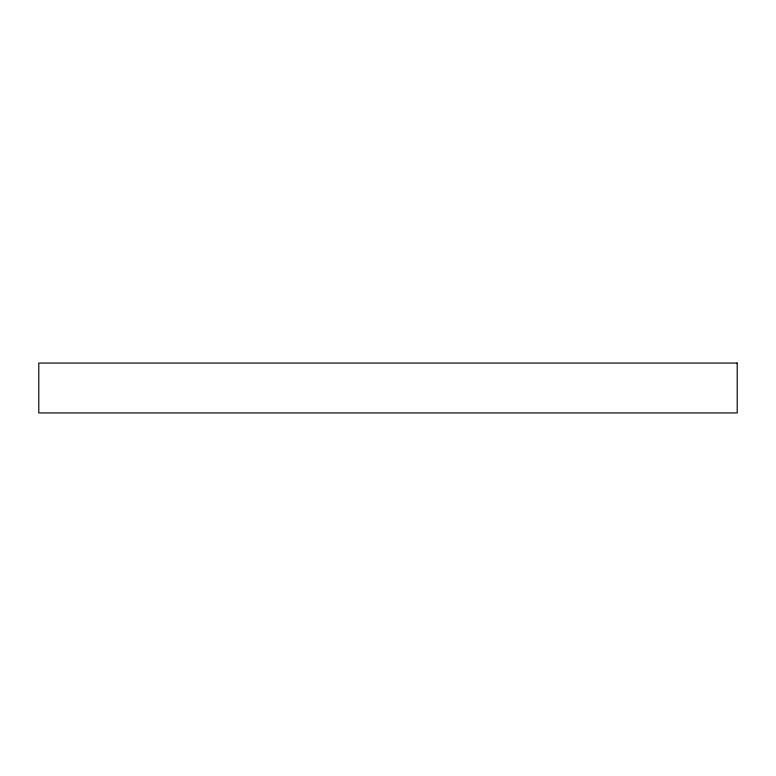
<?xml version="1.0" encoding="UTF-8"?>
<svg xmlns="http://www.w3.org/2000/svg" width="776" height="776" viewBox="0 0 776 776"><rect width="100%" height="100%" fill="white"/><g stroke="black" fill="none" stroke-linecap="round" stroke-linejoin="round"><path stroke-width="1.16" d="M737.2 363.061L38.8 363.061L38.8 412.939L737.2 412.939L737.2 363.061"/></g></svg>
